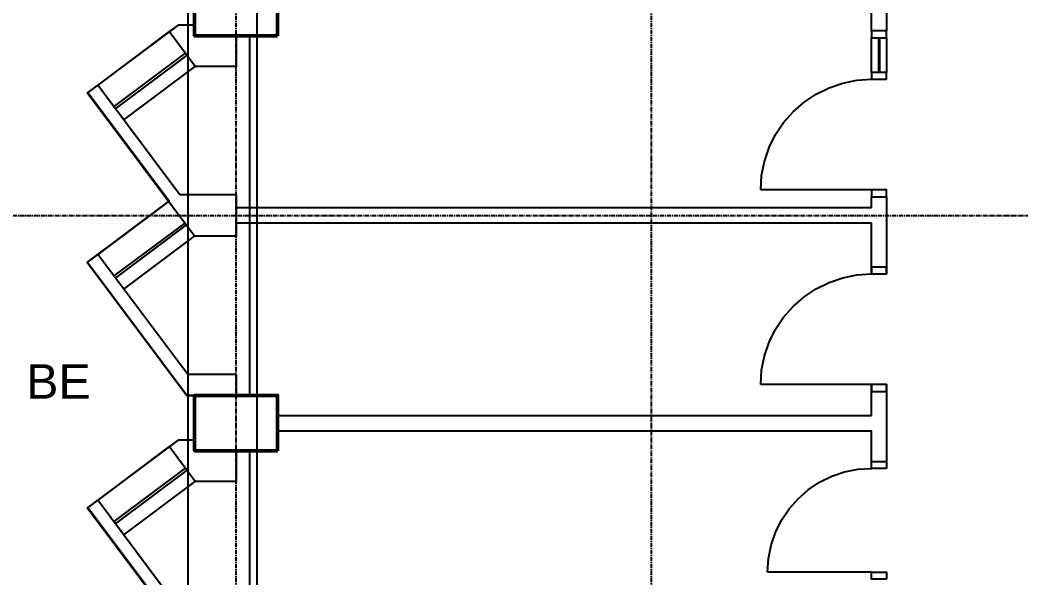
# Model space of a CAD drawing. Header units: millimetres. Extents: x -49883 to 71908, y -18440 to 67826.
# Drawn here: x 31906 to 39138, y 47656 to 51690 of the extents above; entities that cross this region are included whole.
import ezdxf

# ---------------------------------------------------------------- set-up
doc = ezdxf.new("R2010")
doc.units = ezdxf.units.MM
doc.linetypes.add('PCENTRE', pattern=[50.8, 31.75, -6.35, 6.35, -6.35])
doc.linetypes.add('PCENTRE2', pattern=[28.575, 19.05, -3.175, 3.175, -3.175])
for name, color, linetype in [('Boundaries_and_building_grids', 140, 'PCENTRE2'), ('Fourth Floor - Roofs', 2, 'Continuous'), ('Fourth Floor - Structural Members', 5, 'Continuous'), ('Fourth Floor - Text and Leaders', 1, 'Continuous'), ('Third Floor - Curtain Walls', 1, 'Continuous'), ('Third Floor - Doors Windows and Openings', 1, 'Continuous'), ('Third Floor - Structural Members', 5, 'Continuous'), ('Third Floor - Walls', 3, 'Continuous')]:
    doc.layers.add(name, color=color, linetype=linetype)
doc.styles.add('Arial1', font='arial.ttf')

msp = doc.modelspace()

# ---------------------------------------------------------------- linework, layer by layer
at = {"layer": 'Boundaries_and_building_grids', "color": 140, "linetype": 'PCENTRE', "lineweight": -3}
for p, q in [((33467.2, -6274.3), (33467.2, 67825.7)), ((36467.2, -6274.3), (36467.2, 67825.7)), ((-49882.8, 50275.7), (47817.2, 50275.7))]:
    msp.add_line(p, q, dxfattribs=at)
at = {"layer": 'Fourth Floor - Roofs', "color": 3, "linetype": 'Continuous'}
msp.add_line((33117.2, 65675.7, 13800), (33117.2, 43025.7, 13800), dxfattribs=at)
at = {"layer": 'Fourth Floor - Roofs', "color": 3, "linetype": 'Continuous', "lineweight": -3}
msp.add_line((33617.2, 65175.7, 13800), (33617.2, 42525.7, 13800), dxfattribs=at)
at = {"layer": 'Fourth Floor - Roofs', "color": 1, "linetype": 'Continuous', "lineweight": -3, "elevation": 13800}
msp.add_lwpolyline([(33167.2, 51653.3), (33047.5, 51653.3), (32396.3, 51166.5), (32983.4, 50381.1), (32391.8, 49939), (33111.8, 48975.7), (33167.2, 48975.7), (33167.2, 48653.3), (33047.5, 48653.3), (32396.3, 48166.5), (32983.4, 47381.1), (32391.8, 46939), (33111.8, 45975.7), (33167.2, 45975.7)], dxfattribs=at)
at = {"layer": 'Fourth Floor - Structural Members', "color": 8, "linetype": 'Continuous', "lineweight": 50, "elevation": 13800}
for points in [[(33767.2, 51575.7), (33767.2, 51975.7), (33167.2, 51975.7), (33167.2, 51575.7), (33767.2, 51575.7)], [(33767.2, 48575.7), (33767.2, 48975.7), (33167.2, 48975.7), (33167.2, 48575.7), (33767.2, 48575.7)]]:
    msp.add_lwpolyline(points, dxfattribs=at)
at = {"layer": 'Third Floor - Curtain Walls', "color": 3, "linetype": 'Continuous'}
for p, q in [((33047.5, 51653.3, 10350), (32983.3, 51605.3, 10350)), ((33167.2, 51653.3, 10350), (33047.5, 51653.3, 10350)), ((33171.7, 51353.3, 10350), (32983.3, 51605.3, 10350)), ((33467.2, 51575.7, 10350), (33467.2, 51353.3, 10350)), ((33467.2, 51353.3, 10350), (33171.7, 51353.3, 10350)), ((32467.1, 51219.4, 10350), (32391.8, 51163.1, 10350)), ((33060.5, 50425.7, 10350), (32467.1, 51219.4, 10350)), ((33167.2, 50125.7, 10350), (32391.8, 51163.1, 10350)), ((33467.2, 50425.7, 10350), (33060.5, 50425.7, 10350)), ((33467.2, 50425.7, 10350), (33467.2, 50125.7, 10350)), ((33467.2, 50125.7, 10350), (33167.2, 50125.7, 10350)), ((32467.2, 49995.3, 10350), (32391.8, 49939, 10350)), ((33117.2, 49125.7, 10350), (32467.2, 49995.3, 10350)), ((33111.8, 48975.7, 10350), (32391.8, 49939, 10350)), ((33467.2, 49125.7, 10350), (33117.2, 49125.7, 10350)), ((33467.2, 49125.7, 10350), (33467.2, 48975.7, 10350)), ((33567.2, 48975.7, 10350), (33111.8, 48975.7, 10350)), ((33047.5, 48653.3, 10350), (32983.3, 48605.3, 10350)), ((33171.7, 48353.3, 10350), (32983.3, 48605.3, 10350)), ((33167.2, 48653.3, 10350), (33047.5, 48653.3, 10350)), ((33467.2, 48575.7, 10350), (33467.2, 48353.3, 10350)), ((33467.2, 48353.3, 10350), (33171.7, 48353.3, 10350)), ((32467.1, 48219.4, 10350), (32391.8, 48163.1, 10350)), ((33060.5, 47425.7, 10350), (32467.1, 48219.4, 10350)), ((33167.2, 47125.7, 10350), (32391.8, 48163.1, 10350))]:
    msp.add_line(p, q, dxfattribs=at)
at = {"layer": 'Third Floor - Curtain Walls', "color": 3, "linetype": 'Continuous', "elevation": 10350}
for points in [[(33567.2, 48975.7), (33567.2, 51575.7), (33167.2, 51575.7), (33167.2, 51653.3)], [(33567.2, 45975.7), (33567.2, 48575.7), (33167.2, 48575.7), (33167.2, 48653.3)]]:
    msp.add_lwpolyline(points, dxfattribs=at)
at = {"layer": 'Third Floor - Doors Windows and Openings', "color": 1, "linetype": 'Continuous'}
for p, q in [((32983.3, 51605.3, 10350), (32467.1, 51219.4, 10350)), ((33099.9, 51449.4, 10350), (32583.6, 51063.5, 10350)), ((32595.6, 51047.5, 10350), (33111.9, 51433.4, 10350)), ((32655.5, 50967.4, 10350), (33171.7, 51353.3, 10350)), ((32978.8, 50377.8, 10350), (32467.2, 49995.3, 10350)), ((33095.4, 50221.8, 10350), (32583.7, 49839.4, 10350)), ((32595.7, 49823.4, 10350), (33107.3, 50205.8, 10350)), ((32655.6, 49743.3, 10350), (33167.2, 50125.7, 10350)), ((32983.3, 48605.3, 10350), (32467.1, 48219.4, 10350)), ((33099.9, 48449.4, 10350), (32583.6, 48063.5, 10350)), ((32595.6, 48047.5, 10350), (33111.9, 48433.4, 10350)), ((32655.5, 47967.4, 10350), (33171.7, 48353.3, 10350))]:
    msp.add_line(p, q, dxfattribs=at)
at = {"layer": 'Third Floor - Doors Windows and Openings', "linetype": 'Continuous'}
for p, q in [((38057.2, 51310.7, 10350), (38057.2, 51560.7, 10350)), ((38107.2, 51560.7, 10350), (38107.2, 51310.7, 10350)), ((38117.2, 51310.7, 10350), (38117.2, 51560.7, 10350)), ((38167.2, 51560.7, 10350), (38167.2, 51310.7, 10350)), ((38057.2, 50460.7, 10350), (37257.2, 50460.7, 10350)), ((38057.2, 49053.7, 10350), (37257.2, 49053.7, 10350)), ((38057.2, 47698.2, 10350), (37307.2, 47698.2, 10350))]:
    msp.add_line(p, q, dxfattribs=at)
at = {"layer": 'Third Floor - Doors Windows and Openings'}
for p, q in [((37751, 51199.8, 10350), (37850.1, 51233.5, 10350)), ((37850.1, 51233.5, 10350), (37952.8, 51253.9, 10350)), ((37952.8, 51253.9, 10350), (38057.2, 51260.7, 10350)), ((37570.2, 51095.4, 10350), (37657.2, 51153.5, 10350)), ((37657.2, 51153.5, 10350), (37751, 51199.8, 10350)), ((37491.5, 51026.4, 10350), (37570.2, 51095.4, 10350)), ((37422.5, 50947.7, 10350), (37491.5, 51026.4, 10350)), ((37364.4, 50860.7, 10350), (37422.5, 50947.7, 10350)), ((37318.1, 50766.9, 10350), (37364.4, 50860.7, 10350)), ((37284.5, 50667.8, 10350), (37318.1, 50766.9, 10350)), ((37264, 50565.1, 10350), (37284.5, 50667.8, 10350)), ((37257.2, 50460.7, 10350), (37264, 50565.1, 10350)), ((37850.1, 49826.4, 10350), (37952.8, 49846.8, 10350)), ((37952.8, 49846.8, 10350), (38057.2, 49853.7, 10350)), ((37657.2, 49746.5, 10350), (37751, 49792.8, 10350)), ((37751, 49792.8, 10350), (37850.1, 49826.4, 10350)), ((37491.5, 49619.4, 10350), (37570.2, 49688.4, 10350)), ((37570.2, 49688.4, 10350), (37657.2, 49746.5, 10350)), ((37422.5, 49540.7, 10350), (37491.5, 49619.4, 10350)), ((37364.4, 49453.7, 10350), (37422.5, 49540.7, 10350)), ((37318.1, 49359.8, 10350), (37364.4, 49453.7, 10350)), ((37284.5, 49260.7, 10350), (37318.1, 49359.8, 10350)), ((37264, 49158.1, 10350), (37284.5, 49260.7, 10350)), ((37257.2, 49053.7, 10350), (37264, 49158.1, 10350)), ((37682.2, 48347.7, 10350), (37770.2, 48391.1, 10350)), ((37770.2, 48391.1, 10350), (37863.1, 48422.7, 10350)), ((37863.1, 48422.7, 10350), (37959.3, 48441.8, 10350)), ((37959.3, 48441.8, 10350), (38057.2, 48448.2, 10350)), ((37600.6, 48293.2, 10350), (37682.2, 48347.7, 10350)), ((37526.9, 48228.6, 10350), (37600.6, 48293.2, 10350)), ((37462.2, 48154.8, 10350), (37526.9, 48228.6, 10350)), ((37407.7, 48073.2, 10350), (37462.2, 48154.8, 10350)), ((37364.3, 47985.2, 10350), (37407.7, 48073.2, 10350)), ((37332.8, 47892.3, 10350), (37364.3, 47985.2, 10350)), ((37313.6, 47796.1, 10350), (37332.8, 47892.3, 10350)), ((37307.2, 47698.2, 10350), (37313.6, 47796.1, 10350))]:
    msp.add_line(p, q, dxfattribs=at)
at = {"layer": 'Third Floor - Doors Windows and Openings', "linetype": 'Continuous', "elevation": 10350}
for points in [[(38057.2, 51560.7), (38167.2, 51560.7), (38167.2, 51610.7), (38057.2, 51610.7), (38057.2, 51560.7)], [(38057.2, 51260.7), (38167.2, 51260.7), (38167.2, 51310.7), (38057.2, 51310.7), (38057.2, 51260.7)], [(38057.2, 50410.7), (38167.2, 50410.7), (38167.2, 50460.7), (38057.2, 50460.7), (38057.2, 50410.7)], [(38057.2, 49853.7), (38167.2, 49853.7), (38167.2, 49903.7), (38057.2, 49903.7), (38057.2, 49853.7)], [(38057.2, 49003.7), (38167.2, 49003.7), (38167.2, 49053.7), (38057.2, 49053.7), (38057.2, 49003.7)], [(38167.2, 48448.2), (38057.2, 48448.2), (38057.2, 48498.2), (38167.2, 48498.2), (38167.2, 48448.2)], [(38167.2, 47648.2), (38057.2, 47648.2), (38057.2, 47698.2), (38167.2, 47698.2), (38167.2, 47648.2)]]:
    msp.add_lwpolyline(points, dxfattribs=at)
at = {"layer": 'Third Floor - Structural Members', "color": 5, "linetype": 'Continuous', "elevation": 10350}
for points in [[(33767.2, 51575.7), (33767.2, 51975.7), (33167.2, 51975.7), (33167.2, 51575.7), (33767.2, 51575.7)], [(33767.2, 48575.7), (33767.2, 48975.7), (33167.2, 48975.7), (33167.2, 48575.7), (33767.2, 48575.7)]]:
    msp.add_lwpolyline(points, dxfattribs=at)
at = {"layer": 'Third Floor - Walls', "color": 2, "linetype": 'Continuous'}
for p, q in [((38057.2, 51610.7, 10350), (38057.2, 53220.7, 10350)), ((38167.2, 51610.7, 10350), (38057.2, 51610.7, 10350)), ((38057.2, 50410.7, 10350), (38167.2, 50410.7, 10350)), ((38057.2, 50330.7, 10350), (38057.2, 50410.7, 10350)), ((38167.2, 50410.7, 10350), (38167.2, 49853.7, 10350)), ((38057.2, 50330.7, 10350), (33467.2, 50330.7, 10350)), ((33467.2, 50330.7, 10350), (33467.2, 50220.7, 10350)), ((38057.2, 50220.7, 10350), (33467.2, 50220.7, 10350)), ((38057.2, 49853.7, 10350), (38057.2, 50220.7, 10350)), ((38057.2, 48830.7, 10350), (38057.2, 49053.7, 10350)), ((38167.2, 49053.7, 10350), (38167.2, 48498.2, 10350)), ((33767.2, 48830.7, 10350), (38057.2, 48830.7, 10350)), ((33767.2, 48720.7, 10350), (33767.2, 48830.7, 10350)), ((33767.2, 48720.7, 10350), (38057.2, 48720.7, 10350)), ((38057.2, 48498.2, 10350), (38057.2, 48720.7, 10350)), ((38057.2, 48498.2, 10350), (38167.2, 48498.2, 10350))]:
    msp.add_line(p, q, dxfattribs=at)
at = {"layer": 'Third Floor - Walls', "color": 2, "linetype": 'Continuous', "elevation": 10350}
msp.add_lwpolyline([(38057.2, 53410.7), (38167.2, 53410.7), (38167.2, 51610.7)], dxfattribs=at)

# ---------------------------------------------------------------- texts
at = {"layer": 'Fourth Floor - Text and Leaders', "color": 2, "linetype": 'Continuous', "insert": (25450.3, 49618.2, 13800), "char_height": 250, "width": 7738.765, "attachment_point": 1, "style": 'Arial1'}
msp.add_mtext('100 Ø RAIN WATER OUTLETS TO BE REMOVED AND HOLE IN PARAPET TO BE PLUGGED AND WATERPROOFED', dxfattribs=at)

doc.saveas('drawing.dxf')
